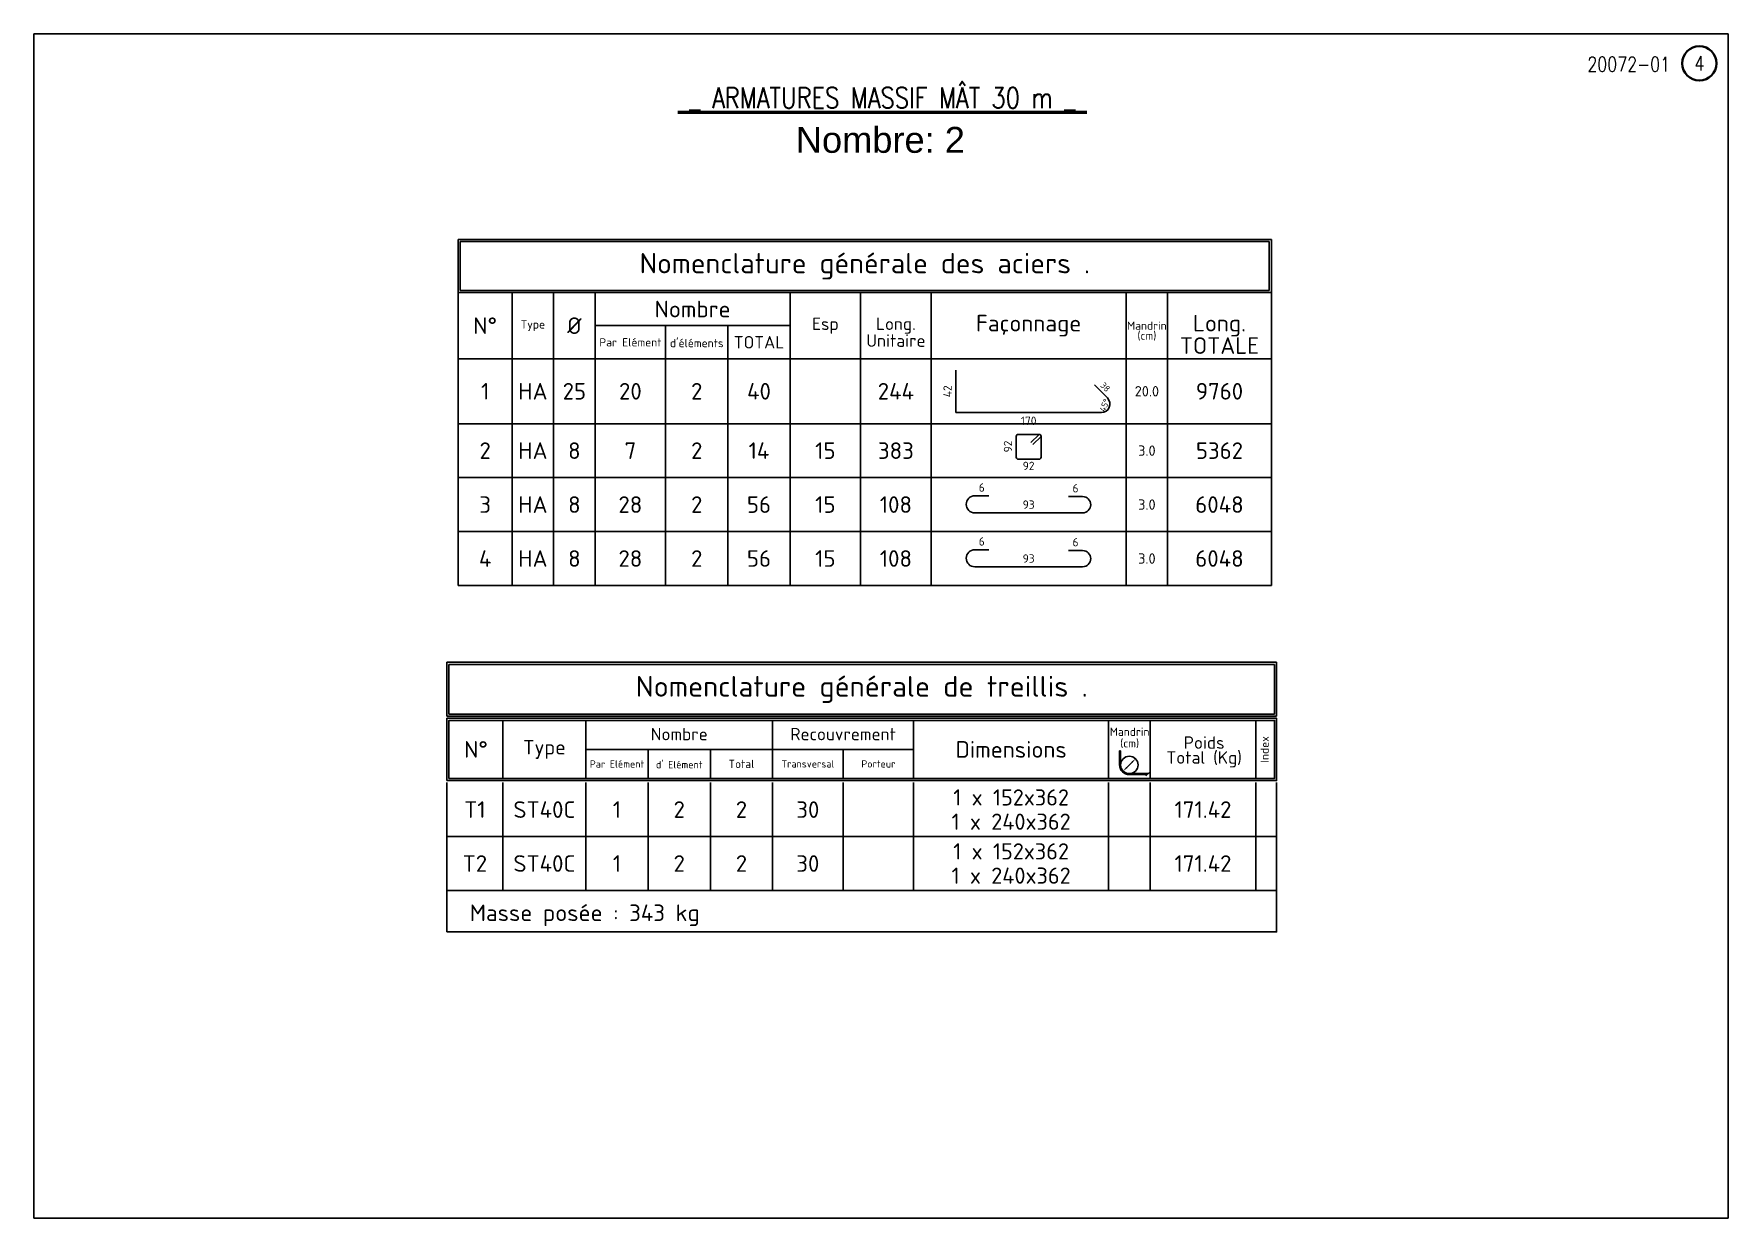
# Model space of a CAD drawing. Header units: millimetres. Extents: x 249 to 5353, y 227 to 2053.
# Drawn here: x 4536 to 5353, y 784 to 1355 of the extents above; entities that cross this region are included whole.
import ezdxf
from ezdxf.enums import TextEntityAlignment as Align

# ---------------------------------------------------------------- set-up
doc = ezdxf.new("R2010")
doc.units = ezdxf.units.MM
doc.layers.get('Defpoints').update_dxf_attribs({"color": 252})
for name, color, linetype, lineweight in [('Cotation', 4, 'Continuous', 20), ('Texte_normal', 7, 'Continuous', 50), ('Texte_repère', 1, 'Continuous', 35)]:
    doc.layers.add(name, color=color, linetype=linetype, lineweight=lineweight)
doc.layers.add('PROG-ADFER-NOMENC', color=1, linetype='Continuous')
doc.styles.add('$$$FER-NOM$$$', font='isocpeur.ttf')
doc.styles.add('$$$FER-TIT$$$', font='isocpeur.ttf')
doc.styles.add('$LIBFER$', font='isocpeur.ttf')
doc.styles.add('ROMANS', font='romans.shx', dxfattribs={"width": 0.8})
doc.styles.get("Standard").update_dxf_attribs({"font": 'arial.ttf'})
doc.dimstyles.get("Standard").update_dxf_attribs({"dimtxt": 0.18, "dimasz": 0.18, "dimexe": 0.18, "dimexo": 0.0625, "dimgap": 0.09, "dimtad": 0, "dimtih": 1, "dimtoh": 1, "dimdec": 4, "dimzin": 0, "dimdsep": 46, "dimtxsty": 'Standard', "dimcen": 0.09, "dimadec": 0, "dimazin": 0, "dimtfac": 1, "dimtdec": 4, "dimtofl": 0, "dimtmove": 0, "dimatfit": 3, "dimfxl": 1, "dimtolj": 1, "dimtzin": 0, "dimarcsym": 0})

# ---------------------------------------------------------------- blocks, each defined once
blk = doc.blocks.new('FER-TITREGEN')
at = {"layer": 'PROG-ADFER-NOMENC'}
for p, q in [((200, 6.5), (0, 6.5)), ((0, 6.5), (0, -6.5)), ((199.5, 6), (0.5, 6)), ((0.5, 6), (0.5, -6)), ((199.5, -6), (199.5, 6)), ((200, -6.5), (200, 6.5)), ((0, -6.5), (200, -6.5)), ((0.5, -6), (199.5, -6))]:
    blk.add_line(p, q, dxfattribs=at)
at = {"layer": 'PROG-ADFER-NOMENC', "style": '$$$FER-TIT$$$'}
blk.add_attdef('TITRE', text='', height=5, dxfattribs=at).set_placement((100, 0), align=Align.MIDDLE)
blk = doc.blocks.new('FER-TIT')
for p, q in [((13, 8), (0, 8)), ((0, 8), (0, -8)), ((13, -8), (13, 8)), ((23, 8), (13, 8)), ((13, 8), (13, -8)), ((23, -8), (23, 8)), ((33, 8), (23, 8)), ((23, 8), (23, -8)), ((33, -8), (33, 8)), ((80, 8), (33, 8)), ((33, 8), (33, 0)), ((80, 0), (80, 8)), ((97, 8), (80, 8)), ((80, 8), (80, -8)), ((97, -8), (97, 8)), ((114, 8), (97, 8)), ((97, 8), (97, -8)), ((114, -8), (114, 8)), ((161, 8), (114, 8)), ((114, 8), (114, -8)), ((161, -8), (161, 8)), ((171, 8), (161, 8)), ((161, 8), (161, -8)), ((171, -8), (171, 8)), ((196, 8), (171, 8)), ((171, 8), (171, -8)), ((196, -8), (196, 8)), ((33, 0), (80, 0)), ((50, 0), (33, 0)), ((33, 0), (33, -8)), ((50, -8), (50, 0)), ((65, 0), (50, 0)), ((50, 0), (50, -8)), ((65, -8), (65, 0)), ((80, 0), (65, 0)), ((65, 0), (65, -8)), ((80, -8), (80, 0)), ((0, -8), (13, -8)), ((13, -8), (23, -8)), ((23, -8), (33, -8)), ((33, -8), (50, -8)), ((50, -8), (65, -8)), ((65, -8), (80, -8)), ((80, -8), (97, -8)), ((97, -8), (114, -8)), ((114, -8), (161, -8)), ((161, -8), (171, -8)), ((171, -8), (196, -8))]:
    blk.add_line(p, q)
at = {"color": 0, "style": '$$$FER-TIT$$$'}
for s, height, p in [('Nombre', 4, (56.5, 4)), ('N°', 4, (6.5, 0)), ('Type', 2, (18, 0)), ('%%C', 4, (28, 0)), ('Esp', 3, (88.5, 0)), ('Long.', 3, (105.5, 0)), ('Façonnage', 4, (137.5, 0)), ('Mandrin', 2, (166, 0)), ('Long.', 4, (183.5, 0)), ('Par Elément', 2, (41.5, -4)), ("d'éléments", 2, (57.5, -4)), ('TOTAL', 3, (72.5, -4)), ('Unitaire', 3, (105.5, -3.6)), ('(cm)', 2, (166, -2.4)), ('TOTALE', 4, (183.5, -4.8))]:
    blk.add_text(s, height=height, dxfattribs=at).set_placement(p, align=Align.MIDDLE)
blk = doc.blocks.new('FER-FINNOM')
blk.add_line((0, 0), (200, 0))
blk = doc.blocks.new('FER-NOM')
for p, q in [((0, -6.5), (0, 6.5)), ((0, -6.5), (0, 6.5)), ((0, 6.5), (13, 6.5)), ((13, -6.5), (13, 6.5)), ((13, -6.5), (13, 6.5)), ((13, 6.5), (23, 6.5)), ((23, -6.5), (23, 6.5)), ((23, -6.5), (23, 6.5)), ((23, 6.5), (33, 6.5)), ((33, -6.5), (33, 6.5)), ((33, -6.5), (33, 6.5)), ((33, 6.5), (50, 6.5)), ((50, -6.5), (50, 6.5)), ((50, -6.5), (50, 6.5)), ((50, 6.5), (65, 6.5)), ((65, -6.5), (65, 6.5)), ((65, -6.5), (65, 6.5)), ((65, 6.5), (80, 6.5)), ((80, -6.5), (80, 6.5)), ((80, -6.5), (80, 6.5)), ((80, 6.5), (97, 6.5)), ((97, -6.5), (97, 6.5)), ((97, -6.5), (97, 6.5)), ((97, 6.5), (114, 6.5)), ((114, -6.5), (114, 6.5)), ((114, -6.5), (114, 6.5)), ((114, 6.5), (161, 6.5)), ((161, -6.5), (161, 6.5)), ((161, -6.5), (161, 6.5)), ((161, 6.5), (171, 6.5)), ((171, -6.5), (171, 6.5)), ((171, -6.5), (171, 6.5)), ((171, 6.5), (196, 6.5)), ((196, -6.5), (196, 6.5)), ((0, -6.5), (13, -6.5)), ((13, -6.5), (23, -6.5)), ((23, -6.5), (33, -6.5)), ((33, -6.5), (50, -6.5)), ((50, -6.5), (65, -6.5)), ((65, -6.5), (80, -6.5)), ((80, -6.5), (97, -6.5)), ((97, -6.5), (114, -6.5)), ((114, -6.5), (161, -6.5)), ((161, -6.5), (171, -6.5)), ((171, -6.5), (196, -6.5))]:
    blk.add_line(p, q)
at = {"color": 0, "style": '$$$FER-NOM$$$'}
for tag, height, p in [('REP', 4, (6.5, 0)), ('NC', 4, (18, 0)), ('FI', 4, (28, 0)), ('NB', 4, (41.5, 0)), ('NE', 4, (57.5, 0)), ('NTOT', 4, (72.5, 0)), ('ESP', 4, (88.5, 0)), ('LC', 4, (105.5, 0)), ('SCHEMA', 4, (137.5, 0)), ('MAN', 2.5, (166, 0)), ('LT', 4, (183.5, 0))]:
    blk.add_attdef(tag, text='', height=height, dxfattribs=at).set_placement(p, align=Align.MIDDLE_CENTER)
blk = doc.blocks.new('*U174')
for points in [[(-35.1, 10.24), (-35.1, -10.24)], [(-35.1, -10.24), (35.1, -10.24)]]:
    blk.add_lwpolyline(points)
blk.add_lwpolyline([(35.1, -10.24, 0.668179), (38, -3.24), (31.7, 3.06)], format="xyb")
blk = doc.blocks.new('fer-520')
at = {"color": 0, "linetype": 'ByBlock'}
for p, q in [((-3, 3.42), (-3, -1.58)), ((-2.5, 3.92), (2.5, 3.92)), ((3, 3.42), (3, -1.58)), ((-2.5, -2.08), (2.5, -2.08))]:
    blk.add_line(p, q, dxfattribs=at)
for p, q in [((2.5, 3.92), (0.54, 1.97)), ((3, 3.42), (1.04, 1.47))]:
    blk.add_line(p, q)
for centre, start, end in [((-2.5, 3.42), 90, 180), ((2.5, 3.42), 0, 90), ((-2.5, -1.58), 180, 270), ((-2.5, -1.58), 180, 270), ((2.5, -1.58), 270, 0)]:
    blk.add_arc(centre, 0.5, start, end, dxfattribs=at)
at = {"color": 0, "linetype": 'ByBlock', "style": '$LIBFER$'}
blk.add_attdef('L2', text='', height=2, rotation=90, dxfattribs=at).set_placement((-3.98, 1), align=Align.CENTER)
blk.add_attdef('L1', text='', height=2, dxfattribs=at).set_placement((-0.01, -4.67), align=Align.CENTER)
blk = doc.blocks.new('fer-201')
at = {"color": 0, "linetype": 'ByBlock'}
blk.add_lwpolyline([(-9.62, 2.11), (-12.99, 2.11, 1), (-12.99, -2), (12.99, -2, 1), (12.99, 1.93), (9.62, 1.93)], format="xyb", dxfattribs=at)
at = {"color": 0, "linetype": 'ByBlock', "style": '$LIBFER$'}
for tag, p in [('L1', (-11.31, 3.11)), ('L3', (11.31, 2.93)), ('L2', (0, -1))]:
    blk.add_attdef(tag, text='', height=2, dxfattribs=at).set_placement(p, align=Align.CENTER)
blk = doc.blocks.new('*D104')
at = {"color": 0, "lineweight": -2, "transparency": 16777216}
blk.add_line((163.86, -4.38), (165.14, -3.1), dxfattribs=at)
at = {"color": 0, "transparency": 16777216}
for points in [[(164.99, -2.96), (165.28, -3.25), (165.98, -2.26)], [(163.72, -4.24), (164.01, -4.52), (163.02, -5.23)]]:
    blk.add_solid(points, dxfattribs=at)
at = {"layer": 'Defpoints', "color": 0, "transparency": 16777216}
for p in [(165.98, -2.26), (165.98, -2.26), (163.02, -5.23)]:
    blk.add_point(p, dxfattribs=at)
blk = doc.blocks.new('fer-nomtr')
for p, q in [((0, 0), (0, 13)), ((13.5, 0), (13.5, 13)), ((33.5, 0), (33.5, 13)), ((48.5, 0), (48.5, 13)), ((63.5, 0), (63.5, 13)), ((78.5, 0), (78.5, 13)), ((95.5, 0), (95.5, 13)), ((112.5, 0), (112.5, 13)), ((159.5, 0), (159.5, 13)), ((169.5, 0), (169.5, 13)), ((195, 0), (195, 13)), ((200, 13), (200, 0)), ((0, 0), (112.5, 0)), ((112.5, 0), (159.5, 0)), ((159.5, 0), (200, 0))]:
    blk.add_line(p, q)
at = {"style": '$$$FER-NOM$$$'}
for tag, height, p in [('REP', 4, (6.75, 6.5)), ('PANO', 4, (23.5, 6.5)), ('NB', 4, (41, 6.5)), ('NBE', 4, (56, 6.5)), ('NTOT', 4, (71, 6.5)), ('RECT', 4, (87, 6.5)), ('RECP', 4, (104, 6.5)), ('MASSE', 4, (182.25, 6.5)), ('MAN', 2.5, (164.5, 6.5)), ('INDICE', 3, (197.5, 6.5))]:
    blk.add_attdef(tag, text='', height=height, dxfattribs=at).set_placement(p, align=Align.MIDDLE)
at = {"style": '$$$FER-NOM$$$', "flags": 1}
blk.add_attdef('DIM', text='', height=4, dxfattribs=at).set_placement((136, 6.5), align=Align.MIDDLE)
blk = doc.blocks.new('*U233')
at = {"color": 0, "char_height": 1, "attachment_point": 5, "style": '$$$FER-NOM$$$'}
for s, insert, width in [('1 x 152x362', (0, 0), 7.935), ('1 x 240x362', (0, -1.5), 8.28)]:
    blk.add_mtext(s, dxfattribs=dict(at, insert=insert, width=width))
blk = doc.blocks.new('*U234')
at = {"color": 0, "char_height": 1, "attachment_point": 5, "style": '$$$FER-NOM$$$'}
for s, insert, width in [('1 x 152x362', (0, 0), 7.935), ('1 x 240x362', (0, -1.5), 8.28)]:
    blk.add_mtext(s, dxfattribs=dict(at, insert=insert, width=width))
blk = doc.blocks.new('FER-FINNOMTR')
blk.add_lwpolyline([(0, -5), (200, -5), (200, 5), (0, 5)], close=True)
at = {"style": '$$$FER-TIT$$$'}
blk.add_attdef('MASSE', text='', height=4, dxfattribs=at).set_placement((5.51, -3.58), align=Align.BOTTOM_LEFT)
blk.add_attdef('MASSEP', text='', height=4, dxfattribs=at).set_placement((100, -4.09), align=Align.BOTTOM_CENTER)
blk.add_attdef('RATIO', text='', height=4, dxfattribs=at).set_placement((196.46, -1.98), align=Align.RIGHT)
blk = doc.blocks.new('fer-tittr')
for p, q in [((13.5, 7), (13.5, -7)), ((33.5, 7), (33.5, -7)), ((78.5, 7), (78.5, -7)), ((112.5, 7), (112.5, -7)), ((159.5, 7), (159.5, -7)), ((169.5, 7), (169.5, -7)), ((195, 7), (195, -7)), ((78.5, 0), (33.5, 0)), ((48.5, 0), (48.5, -7)), ((63.5, 0), (63.5, -7)), ((78.5, 0), (112.5, 0)), ((95.5, 0), (95.5, -7)), ((162.16, -0.38028), (162.4, -0.38028)), ((168.50998, -6.39743), (169.35851, -5.5489))]:
    blk.add_line(p, q)
for points in [[(0, -7.5), (200, -7.5), (200, 7.5), (0, 7.5)], [(0.5, -7), (199.5, -7), (199.5, 7), (0.5, 7)]]:
    blk.add_lwpolyline(points, close=True)
for points in [[(162.16, -0.38028), (162.16, -3.74028, 0.414213562), (164.5, -6.08028), (168.82713, -6.08028)], [(162.4, -0.38028), (162.4, -3.74028, 0.414213562), (164.5, -5.84028), (169.06, -5.84028)]]:
    blk.add_lwpolyline(points, format="xyb")
blk.add_circle((164.5, -3.74028), 2.1)
at = {"style": '$$$FER-TIT$$$'}
for s, height, p in [('Nombre', 3, (56, 3.69464)), ('Recouvrement', 3, (95.5, 3.69464)), ('Mandrin', 2, (164.57191, 4.25354)), ('N°', 4, (7, 0)), ('Type', 3.5, (23.5, 0)), ('Dimensions', 4, (136, 0)), ('(cm)', 2, (164.57191, 1.49835)), ('Poids', 3, (182.53159, 1.648)), ('Par Elément', 1.75, (41, -3.49463)), ("d' Elément", 1.75, (56, -3.49463)), ('Total', 2, (71, -3.49463)), ('Transversal', 1.75, (87, -3.49463)), ('Porteur', 1.75, (104, -3.49463)), ('Total (Kg)', 3, (182.53159, -2.25))]:
    blk.add_text(s, height=height, dxfattribs=at).set_placement(p, align=Align.MIDDLE)
blk.add_text('Index', height=2, rotation=90, dxfattribs=at).set_placement((198.11976, -3.19582))
dim = blk.add_aligned_dim(p1=(163.01508, -5.2252), p2=(165.98492, -2.25535), distance=0, text=' ', dimstyle='Standard', override={"dimscale": 3, "dimtxt": 0.27, "dimasz": 0.4, "dimtxsty": '$$$FER-TIT$$$', "dimse1": 1, "dimse2": 1, "dimsd1": 0, "dimsd2": 0})
dim.commit()
dim.dimension.update_dxf_attribs({"geometry": '*D104', "text_midpoint": (164.5, -3.74028)})

msp = doc.modelspace()

# ---------------------------------------------------------------- linework, layer by layer
at = {"layer": 'Defpoints'}
msp.add_lwpolyline([(4536.47, 1355.05), (5353.24, 1355.05), (5353.24, 784.18), (4536.47, 784.18)], close=True, dxfattribs=at)
at = {"layer": 'Texte_repère'}
msp.add_circle((5339.4, 1340.82), 8.25, dxfattribs=at)

# ---------------------------------------------------------------- block references
at = {"layer": 'PROG-ADFER-NOMENC'}
for name, p, xscale, yscale, values in [('FER-TITREGEN', (4741.03, 1243.14), 1.96, 1.96, {'TITRE': 'Nomenclature générale des aciers .'}), ('FER-TITREGEN', (4735.58, 1039.13), 2, 2, {'TITRE': 'Nomenclature générale de treillis .'}), ('fer-nomtr', (4735.58, 968.13), 2, 2, {'REP': 'T1', 'NB': '1', 'RECT': '30', 'NBE': '2', 'NTOT': '2', 'MASSE': '171.42', 'PANO': 'ST40C'}), ('FER-FINNOMTR', (4735.58, 932.13), 2, 2, {'MASSE': 'Masse posée : 343 kg'})]:
    msp.add_blockref(name, p, dxfattribs=dict(at, xscale=xscale, yscale=yscale)).add_auto_attribs(values)
for name, p, xscale, yscale, zscale in [('FER-TIT', (4741.03, 1214.4), 2, 2, 2), ('fer-tittr', (4735.58, 1010.13), 2, 2, 2), ('*U233', (5007.58, 986.98), 7.8, 7.8, 7.8), ('*U234', (5007.58, 960.98), 7.8, 7.8, 7.8)]:
    msp.add_blockref(name, p, dxfattribs=dict(at, xscale=xscale, yscale=yscale, zscale=zscale))
ref = msp.add_blockref('FER-NOM', (4741.03, 1182.77), dxfattribs=dict(at, xscale=2, yscale=2.404230769230765, zscale=2))
ref.add_attrib('REP', '1', dxfattribs={"layer": '0', "color": 0, "height": 8, "style": '$$$FER-NOM$$$'}).set_placement((4754.03, 1182.77), align=Align.MIDDLE_CENTER)
ref.add_attrib('NC', 'HA', dxfattribs={"layer": '0', "color": 0, "height": 8, "style": '$$$FER-NOM$$$'}).set_placement((4777.03, 1182.77), align=Align.MIDDLE_CENTER)
ref.add_attrib('FI', '25', dxfattribs={"layer": '0', "color": 0, "height": 8, "style": '$$$FER-NOM$$$'}).set_placement((4797.03, 1182.77), align=Align.MIDDLE_CENTER)
ref.add_attrib('NB', '20', dxfattribs={"layer": '0', "color": 0, "height": 8, "style": '$$$FER-NOM$$$'}).set_placement((4824.03, 1182.77), align=Align.MIDDLE_CENTER)
ref.add_attrib('NE', '2', dxfattribs={"layer": '0', "color": 0, "height": 8, "style": '$$$FER-NOM$$$'}).set_placement((4856.03, 1182.77), align=Align.MIDDLE_CENTER)
ref.add_attrib('NTOT', '40', dxfattribs={"layer": '0', "color": 0, "height": 8, "style": '$$$FER-NOM$$$'}).set_placement((4886.03, 1182.77), align=Align.MIDDLE_CENTER)
ref.add_attrib('LC', '244', dxfattribs={"layer": '0', "color": 0, "height": 8, "style": '$$$FER-NOM$$$'}).set_placement((4952.03, 1182.77), align=Align.MIDDLE_CENTER)
ref.add_attrib('MAN', '20.0', dxfattribs={"layer": '0', "color": 0, "height": 5, "style": '$$$FER-NOM$$$'}).set_placement((5073.03, 1182.77), align=Align.MIDDLE_CENTER)
ref.add_attrib('LT', '9760', dxfattribs={"layer": '0', "color": 0, "height": 8, "style": '$$$FER-NOM$$$'}).set_placement((5108.03, 1182.77), align=Align.MIDDLE_CENTER)
ref = msp.add_blockref('*U174', (5016.03, 1182.77), dxfattribs=at)
ref.add_attrib('L1', '42', dxfattribs={"layer": '0', "color": 0, "height": 4, "rotation": 90, "style": '$LIBFER$'}).set_placement((4976.93, 1182.77), align=Align.MIDDLE)
ref.add_attrib('L1', '170', dxfattribs={"layer": '0', "color": 0, "height": 4, "style": '$LIBFER$'}).set_placement((5016.03, 1168.54), align=Align.MIDDLE)
ref.add_attrib('L1', '38', dxfattribs={"layer": '0', "color": 0, "height": 3, "rotation": 315, "style": '$LIBFER$'}).set_placement((5053, 1184.81), align=Align.MIDDLE)
ref.add_attrib('L1', '45°', dxfattribs={"layer": '0', "color": 0, "height": 3, "rotation": 67.5, "style": '$LIBFER$'}).set_placement((5052.58, 1176.03), align=Align.MIDDLE)
at = {"layer": 'PROG-ADFER-NOMENC', "xscale": 2, "yscale": 2, "zscale": 2}
for name, p, values in [('FER-NOM', (4741.03, 1154.15), {'REP': '2', 'NC': 'HA', 'FI': '8', 'NB': '7', 'NE': '2', 'NTOT': '14', 'ESP': '15', 'LC': '383', 'MAN': '3.0', 'LT': '5362'}), ('FER-NOM', (4741.03, 1128.15), {'REP': '3', 'NC': 'HA', 'FI': '8', 'NB': '28', 'NE': '2', 'NTOT': '56', 'ESP': '15', 'LC': '108', 'MAN': '3.0', 'LT': '6048'}), ('FER-NOM', (4741.03, 1102.15), {'REP': '4', 'NC': 'HA', 'FI': '8', 'NB': '28', 'NE': '2', 'NTOT': '56', 'ESP': '15', 'LC': '108', 'MAN': '3.0', 'LT': '6048'}), ('fer-nomtr', (4735.58, 942.13), {'REP': 'T2', 'NB': '1', 'RECT': '30', 'NBE': '2', 'NTOT': '2', 'MASSE': '171.42', 'PANO': 'ST40C'})]:
    msp.add_blockref(name, p, dxfattribs=at).add_auto_attribs(values)
at = {"layer": 'PROG-ADFER-NOMENC'}
ref = msp.add_blockref('fer-520', (5016.03, 1154.15), dxfattribs=dict(at, xscale=2, yscale=2, zscale=2))
ref.add_attrib('L1', '92', dxfattribs={"layer": '0', "color": 0, "height": 4, "style": '$LIBFER$'}).set_placement((5016.01, 1144.81), align=Align.CENTER)
ref.add_attrib('L2', '92', dxfattribs={"layer": '0', "color": 0, "height": 4, "rotation": 90, "style": '$LIBFER$'}).set_placement((5008.06, 1156.14), align=Align.CENTER)
ref = msp.add_blockref('fer-201', (5016.03, 1128.15), dxfattribs=dict(at, xscale=2, yscale=2, zscale=2))
ref.add_attrib('L1', '6', dxfattribs={"layer": '0', "color": 0, "height": 4, "style": '$LIBFER$'}).set_placement((4993.42, 1134.37), align=Align.CENTER)
ref.add_attrib('L2', '93', dxfattribs={"layer": '0', "color": 0, "height": 4, "style": '$LIBFER$'}).set_placement((5016.04, 1126.15), align=Align.CENTER)
ref.add_attrib('L3', '6', dxfattribs={"layer": '0', "color": 0, "height": 4, "style": '$LIBFER$'}).set_placement((5038.64, 1134), align=Align.CENTER)
ref = msp.add_blockref('fer-201', (5016.03, 1102.15), dxfattribs=dict(at, xscale=2, yscale=2, zscale=2))
ref.add_attrib('L1', '6', dxfattribs={"layer": '0', "color": 0, "height": 4, "style": '$LIBFER$'}).set_placement((4993.42, 1108.37), align=Align.CENTER)
ref.add_attrib('L2', '93', dxfattribs={"layer": '0', "color": 0, "height": 4, "style": '$LIBFER$'}).set_placement((5016.04, 1100.15), align=Align.CENTER)
ref.add_attrib('L3', '6', dxfattribs={"layer": '0', "color": 0, "height": 4, "style": '$LIBFER$'}).set_placement((5038.64, 1108), align=Align.CENTER)
at = {"layer": 'PROG-ADFER-NOMENC', "xscale": 1.96, "yscale": 1.96}
msp.add_blockref('FER-FINNOM', (4741.03, 1089.15), dxfattribs=at)

# ---------------------------------------------------------------- texts
at = {"layer": 'Cotation', "color": 1, "insert": (4903.79, 1310.22), "char_height": 12.5, "width": 207.9495, "attachment_point": 1}
msp.add_mtext('\\A1;Nombre: 2', dxfattribs=at)
at = {"layer": 'Texte_normal', "style": 'ROMANS', "width": 0.8}
msp.add_text('%%U _ ARMATURES MASSIF MÂT 30 m _ ', height=10, dxfattribs=at).set_placement((4945.48, 1319.26), align=Align.CENTER)
at = {"layer": 'Texte_repère', "style": 'ROMANS', "width": 0.8}
msp.add_text('20072-01', height=7, dxfattribs=at).set_placement((5325.22, 1334.82), align=Align.BOTTOM_RIGHT)
msp.add_text('4', height=7, dxfattribs=at).set_placement((5339.4, 1340.82), align=Align.MIDDLE_CENTER)

doc.saveas('drawing.dxf')
